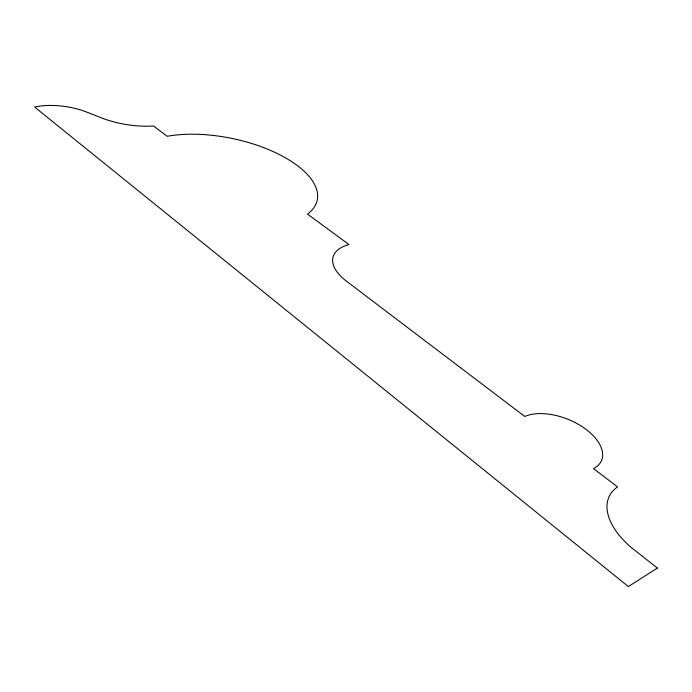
<?xml version="1.0" encoding="UTF-8"?>
<svg xmlns="http://www.w3.org/2000/svg" width="692" height="692" viewBox="0 0 692 692"><rect width="100%" height="100%" fill="white"/><g stroke="black" fill="none" stroke-linecap="round" stroke-linejoin="round"><path stroke-width="1.04" d="M657.4 568.046L628.345 586.565L34.6 107.044A45.473 19.298 8.6 0 1 86.768 112.104L101.24 117.787A54.184 22.058 10 0 0 153.477 125.953L167.213 136.289A95.859 43.06 11.7 0 1 284.135 157.075A95.859 43.06 11.7 0 1 307.542 214.122L348.976 244.561A52.376 25.431 15.5 0 0 346.32 281.056L524.787 416.489A46.52 25.396 22 0 1 586.262 429.55A46.52 25.396 22 0 1 593.511 468.631L617.619 486.926A72.426 39.877 26.3 0 0 631.805 547.943L657.4 568.046"/></g></svg>
